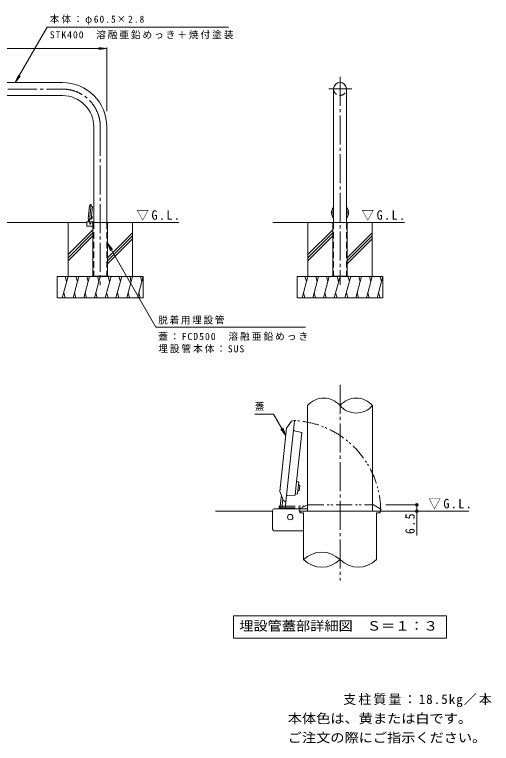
# Model space of a CAD drawing. Units: millimetres, scale not verified, with parts at other scales. Extents: x -2534 to 2727, y -2084 to 1695.
# Drawn here: x 508 to 2727, y -1696 to 1695 of the extents above; entities that cross this region are included whole.
import ezdxf
from ezdxf.enums import TextEntityAlignment as Align

# ---------------------------------------------------------------- set-up
doc = ezdxf.new("R2010")
doc.units = ezdxf.units.MM
doc.header["$LTSCALE"] = 15
doc.header["$PDMODE"] = 32
doc.header["$PDSIZE"] = 12
for name, pattern in [('CHAIN2', [12, 9, -1, 1, -1]), ('DASHED2', [3, 2, -1]), ('DOUBLE_CHAIN1', [8.8, 5, -1, 0.6, -0.6, 0.6, -1])]:
    doc.linetypes.add(name, pattern=pattern)
for name, color, linetype, lineweight in [('A-0_通り芯', 4, 'Continuous', 9), ('A-1_躯体', 7, 'Continuous', 9), ('A-2_仕上', 3, 'Continuous', 9), ('A-3_寸法', 3, 'DASHED2', 9), ('A-4_文字', 7, 'Continuous', 9), ('A-5_建具', 7, 'Continuous', 9), ('A-6_間仕切', 2, 'Continuous', 9), ('A-9_記号', 7, 'Continuous', 9), ('A-B_衛生陶器', 2, 'Continuous', 9), ('A-E_見え係り', 6, 'Continuous', 5), ('D-0_通り芯', 4, 'Continuous', 9), ('D-1_躯体', 3, 'Continuous', 9), ('D-4_文字', 7, 'Continuous', 9), ('D-5_建具', 7, 'Continuous', 9), ('D-6_間仕切', 2, 'Continuous', 9), ('D-9_記号', 7, 'Continuous', 9), ('D-B_衛生陶器', 2, 'Continuous', 9), ('D-E_見え係り', 4, 'Continuous', 9)]:
    doc.layers.add(name, color=color, linetype=linetype, lineweight=lineweight)
doc.layers.add('F-5_F-5ﾚｲﾔ', color=2, linetype='Continuous')
doc.styles.add('ＭＳ ゴシック', font='')
doc.styles.get('ＭＳ ゴシック').set_extended_font_data('MS Gothic')

msp = doc.modelspace()

# ---------------------------------------------------------------- linework, layer by layer
at = {"layer": 'A-0_通り芯', "color": 7, "linetype": 'CHAIN2'}
for p, q in [((2022.47, 1405.57), (2022.47, 437.4)), ((-63.19, 1348.16), (731.56, 1348.16)), ((1970.59, 1349.05), (2077.61, 1349.05)), ((906.56, 1173.16), (906.56, 436.51))]:
    msp.add_line(p, q, dxfattribs=at)
at = {"layer": 'A-0_通り芯'}
for p, q in [((850.65, 746.72), (856.86, 805.83)), ((861.47, 812.17), (856.86, 805.83)), ((864.01, 803.3), (871.01, 801.67)), ((850.65, 746.72), (851.83, 743.64)), ((857.69, 743.15), (864.87, 743.29)), ((869.06, 728.42), (869.06, 726.92)), ((869.06, 728.42), (869.06, 726.92)), ((869.06, 728.42), (944.06, 728.42)), ((872.56, 726.92), (869.06, 726.92)), ((872.56, 726.92), (872.56, 478.42)), ((940.56, 726.92), (940.56, 478.42)), ((944.06, 726.92), (940.56, 726.92)), ((944.06, 728.42), (944.06, 726.92)), ((1984.97, 728.42), (1984.97, 726.92)), ((1984.97, 728.42), (1984.97, 726.92)), ((1984.97, 728.42), (2059.97, 728.42)), ((1984.97, 726.92), (1988.47, 726.92)), ((1988.47, 726.92), (1988.47, 478.42)), ((2056.47, 726.92), (2056.47, 478.42)), ((2059.97, 726.92), (2056.47, 726.92)), ((2059.97, 728.42), (2059.97, 726.92))]:
    msp.add_line(p, q, dxfattribs=at)
at = {"layer": 'A-0_通り芯', "linetype": 'DASHED2'}
for p, q in [((874.06, 726.92), (874.06, 478.42)), ((939.06, 726.92), (939.06, 478.42)), ((1989.97, 726.92), (1989.97, 478.42)), ((2054.97, 726.92), (2054.97, 478.42))]:
    msp.add_line(p, q, dxfattribs=at)
at = {"layer": 'A-0_通り芯'}
for points in [[(856.19, 737.21), (864.14, 812.9), (861.47, 812.17)], [(871.01, 801.67), (866.21, 756.08), (866.21, 756.02)]]:
    msp.add_lwpolyline(points, dxfattribs=at)
at = {"layer": 'A-0_通り芯', "color": 7, "linetype": 'CHAIN2'}
msp.add_arc((731.56, 1173.16), 175, 0, 90.00024, dxfattribs=at)
at = {"layer": 'A-0_通り芯'}
for centre, radius, start, end in [((864.24, 804.27), 1, 174, 256.87498), ((863.91, 812.63), 0.2, 354, 105.20602), ((855.99, 737.23), 0.2, 242.79398, 354), ((857.71, 742.15), 1, 91.12502, 174)]:
    msp.add_arc(centre, radius, start, end, dxfattribs=at)
at = {"layer": 'A-0_通り芯', "linetype": 'DASHED2'}
for centre, start, end in [((872.56, 726.92), 0, 90), ((940.56, 726.92), 90, 180), ((1988.47, 726.92), 0, 90), ((2056.47, 726.92), 90, 180)]:
    msp.add_arc(centre, 1.5, start, end, dxfattribs=at)
at = {"layer": 'A-0_通り芯'}
for major_axis, start_param, end_param in [((-4.16, 39.58), 0.7667625, 2.1642506), ((-4.06, 38.59), 0.7980163, 2.132987), ((-3.35, 31.83), 1.154745, 1.7762584), ((-4.16, 39.58), 3.9038804, 5.3103083), ((-4.06, 38.59), 3.9348512, 5.2793375), ((-3.35, 31.83), 4.2848321, 4.9293566)]:
    msp.add_ellipse((2022.53, 773.39), major_axis=major_axis, ratio=0.9945, start_param=start_param, end_param=end_param, dxfattribs=at)
at = {"layer": 'A-1_躯体', "color": 3}
for p, q in [((1992.22, 833.39), (1992.22, 728.42)), ((2052.72, 817.9), (2052.72, 728.42)), ((843.81, 711.72), (843.81, 729.22)), ((845.31, 730.72), (876.31, 730.72)), ((845.31, 710.22), (872.56, 710.22))]:
    msp.add_line(p, q, dxfattribs=at)
at = {"layer": 'A-1_躯体', "color": 4}
for p, q in [((866.21, 756.02), (864.87, 743.29)), ((851.83, 743.64), (853.75, 738.66)), ((853.75, 738.66), (855.9, 737.05))]:
    msp.add_line(p, q, dxfattribs=at)
at = {"layer": 'A-1_躯体'}
for p, q in [((946.56, 478.42), (866.56, 478.42)), ((866.56, 478.42), (866.56, 476.92)), ((894.06, 478.42), (894.06, 476.92)), ((919.06, 478.42), (919.06, 476.92)), ((946.56, 478.42), (946.56, 476.92)), ((1982.47, 478.42), (1982.47, 476.92)), ((2062.47, 478.42), (1982.47, 478.42)), ((2009.97, 478.42), (2009.97, 476.92)), ((2034.97, 478.42), (2034.97, 476.92)), ((2062.47, 478.42), (2062.47, 476.92))]:
    msp.add_line(p, q, dxfattribs=at)
at = {"layer": 'A-1_躯体', "color": 3}
for centre, start, end in [((845.31, 729.22), 90, 180), ((845.31, 711.72), 180, 270)]:
    msp.add_arc(centre, 1.5, start, end, dxfattribs=at)
at = {"layer": 'A-2_仕上'}
for p, q in [((-63.19, 1378.41), (731.56, 1378.42)), ((1992.22, 1349.05), (1992.22, 799.03)), ((2052.72, 1349.05), (2052.72, 799.1)), ((-63.19, 1317.91), (731.56, 1317.91)), ((876.31, 1173.16), (876.31, 728.42)), ((936.81, 1173.16), (936.81, 728.42))]:
    msp.add_line(p, q, dxfattribs=at)
for centre, radius, end in [((731.56, 1173.16), 205.25, 90.00023), ((2022.47, 1349.05), 30.25, 180), ((731.56, 1173.16), 144.75, 90.0002)]:
    msp.add_arc(centre, radius, 0, end, dxfattribs=at)
at = {"layer": 'A-2_仕上', "linetype": 'DASHED2'}
msp.add_arc((2022.47, 1349.05), 30.25, 180.00047, 0.00047, dxfattribs=at)
at = {"layer": 'A-3_寸法'}
for p, q in [((876.31, 728.42), (876.31, 478.42)), ((936.81, 728.42), (936.81, 478.42)), ((1992.22, 728.42), (1992.22, 478.42)), ((2052.72, 728.42), (2052.72, 478.42))]:
    msp.add_line(p, q, dxfattribs=at)
at = {"layer": 'A-4_文字'}
for p, q in [((-2063.19, 1536.82), (936.81, 1536.82)), ((936.81, 1536.82), (899.64, 1541.72)), ((936.81, 1536.82), (899.64, 1531.93)), ((936.81, 1541.32), (936.81, 1245.91)), ((510.95, 1378.41), (525.3, 1413.06)), ((510.95, 1378.41), (533.78, 1408.17)), ((940.56, 631.27), (963.3, 601.45)), ((940.56, 631.27), (954.81, 596.58))]:
    msp.add_line(p, q, dxfattribs=at)
at = {"layer": 'A-5_建具'}
for p, q in [((510.95, 1378.41), (660, 1636.58)), ((660, 1636.58), (1504.16, 1636.58)), ((940.56, 631.27), (1164.61, 240.43)), ((1861.71, 240.43), (1164.61, 240.43))]:
    msp.add_line(p, q, dxfattribs=at)
at = {"layer": 'A-6_間仕切'}
for p, q in [((867.68, 747.07), (867.28, 747.11)), ((868.56, 747.78), (867.37, 747.91)), ((867.68, 747.07), (868.56, 747.78)), ((869.02, 752.16), (867.83, 752.28)), ((868.31, 753.03), (867.91, 753.08)), ((868.31, 753.03), (869.02, 752.16)), ((868.56, 747.78), (869.02, 752.16)), ((850.68, 730.72), (851.99, 743.23))]:
    msp.add_line(p, q, dxfattribs=at)
at = {"layer": 'A-9_記号'}
for p, q in [((852.29, 730.72), (853.26, 739.94)), ((855.5, 730.72), (856.19, 737.21))]:
    msp.add_line(p, q, dxfattribs=at)
at = {"layer": 'A-B_衛生陶器'}
for p, q in [((867.77, 755.86), (866.21, 756.02)), ((868.12, 755.07), (867.07, 745.12)), ((868.12, 755.07), (867.77, 755.86)), ((866.56, 744.42), (865.01, 744.58)), ((867.07, 745.12), (866.56, 744.42))]:
    msp.add_line(p, q, dxfattribs=at)
at = {"layer": 'A-E_見え係り'}
for p, q in [((-1970.19, 728.42), (843.81, 728.42)), ((756.56, 476.92), (756.56, 728.42)), ((1272.3, 728.42), (936.81, 728.42)), ((1056.56, 476.92), (1056.56, 728.42)), ((1709.82, 728.42), (1984.97, 728.42)), ((1872.47, 476.92), (1872.47, 728.42)), ((2059.97, 728.42), (2322.17, 728.42)), ((2172.47, 476.92), (2172.47, 728.42)), ((872.56, 694.22), (756.56, 578.22)), ((872.56, 680.08), (756.56, 564.08)), ((1056.56, 679.34), (940.56, 563.34)), ((1988.47, 694.22), (1872.47, 578.22)), ((1988.47, 680.08), (1872.47, 564.08)), ((2172.47, 679.34), (2056.47, 563.34)), ((872.56, 665.94), (756.56, 549.94)), ((1056.56, 665.2), (940.56, 549.2)), ((1056.56, 651.06), (940.56, 535.06)), ((1988.47, 665.94), (1872.47, 549.94)), ((2172.47, 665.2), (2056.47, 549.2)), ((2172.47, 651.06), (2056.47, 535.06)), ((706.56, 476.92), (1106.56, 476.92)), ((706.56, 376.92), (706.56, 476.92)), ((756.56, 476.92), (729.77, 376.92)), ((743.52, 476.92), (750.04, 452.57)), ((806.56, 476.92), (779.77, 376.92)), ((793.52, 476.92), (800.04, 452.57)), ((856.56, 476.92), (829.77, 376.92)), ((843.52, 476.92), (850.04, 452.57)), ((906.56, 476.92), (879.77, 376.92)), ((893.52, 476.92), (900.04, 452.57)), ((956.56, 476.92), (929.77, 376.92)), ((943.52, 476.92), (950.04, 452.57)), ((1006.56, 476.92), (979.77, 376.92)), ((993.52, 476.92), (1000.04, 452.57)), ((1056.56, 476.92), (1029.77, 376.92)), ((1043.52, 476.92), (1050.04, 452.57)), ((1106.56, 476.92), (1079.77, 376.92)), ((1093.52, 476.92), (1100.04, 452.57)), ((1106.56, 376.92), (1106.56, 476.92)), ((1822.47, 476.92), (2222.47, 476.92)), ((1822.47, 376.92), (1822.47, 476.92)), ((1872.47, 476.92), (1845.68, 376.92)), ((1859.43, 476.92), (1865.95, 452.57)), ((1922.47, 476.92), (1895.68, 376.92)), ((1909.43, 476.92), (1915.95, 452.57)), ((1972.47, 476.92), (1945.68, 376.92)), ((1959.43, 476.92), (1965.95, 452.57)), ((2022.47, 476.92), (1995.68, 376.92)), ((2009.43, 476.92), (2015.95, 452.57)), ((2072.47, 476.92), (2045.68, 376.92)), ((2059.43, 476.92), (2065.95, 452.57)), ((2122.47, 476.92), (2095.68, 376.92)), ((2109.43, 476.92), (2115.95, 452.57)), ((2172.47, 476.92), (2145.68, 376.92)), ((2159.43, 476.92), (2165.95, 452.57)), ((2222.47, 476.92), (2195.68, 376.92)), ((2209.43, 476.92), (2215.95, 452.57)), ((2222.47, 376.92), (2222.47, 476.92)), ((706.56, 376.92), (1106.56, 376.92)), ((742.82, 376.92), (736.29, 401.27)), ((792.82, 376.92), (786.29, 401.27)), ((842.82, 376.92), (836.29, 401.27)), ((892.82, 376.92), (886.29, 401.27)), ((942.82, 376.92), (936.29, 401.27)), ((992.82, 376.92), (986.29, 401.27)), ((1042.82, 376.92), (1036.29, 401.27)), ((1092.82, 376.92), (1086.29, 401.27)), ((1822.47, 376.92), (2222.47, 376.92)), ((1858.73, 376.92), (1852.2, 401.27)), ((1908.73, 376.92), (1902.2, 401.27)), ((1958.73, 376.92), (1952.2, 401.27)), ((2008.73, 376.92), (2002.2, 401.27)), ((2058.73, 376.92), (2052.2, 401.27)), ((2108.73, 376.92), (2102.2, 401.27)), ((2158.73, 376.92), (2152.2, 401.27)), ((2208.73, 376.92), (2202.2, 401.27))]:
    msp.add_line(p, q, dxfattribs=at)
at = {"layer": 'A-E_見え係り', "color": 4, "lineweight": 9}
msp.add_circle((860.21, 722.92), 2.5, dxfattribs=at)
at = {"layer": 'D-0_通り芯', "color": 7, "linetype": 'CHAIN2'}
msp.add_line((2022.47, -26.96), (2022.47, -938.49), dxfattribs=at)
at = {"layer": 'D-0_通り芯'}
for p, q in [((1770.59, -571.46), (1810.21, -194.47)), ((1797.02, -196.64), (1773.97, -228.38)), ((1808.95, -193.4), (1797.02, -196.64)), ((1742.9, -523.9), (1773.97, -228.38)), ((1809.72, -241.01), (1844.68, -249.16)), ((1742.9, -523.9), (1748.83, -539.31)), ((1778.11, -541.76), (1814, -541.06)), ((1834.97, -615.43), (1834.97, -622.93)), ((1834.97, -615.43), (2208.85, -615.43)), ((1834.97, -622.93), (1852.47, -622.93)), ((1852.47, -622.93), (1852.47, -840.78)), ((2192.47, -622.93), (2209.98, -622.93)), ((2192.47, -622.93), (2192.47, -840.78)), ((2209.97, -615.43), (2209.97, -622.93)), ((2209.98, -615.43), (2209.98, -622.93))]:
    msp.add_line(p, q, dxfattribs=at)
at = {"layer": 'D-0_通り芯', "linetype": 'DOUBLE_CHAIN1'}
for p, q in [((1872.45, -585.43), (1862.64, -590.43)), ((1872.45, -585.43), (2178.83, -585.43)), ((1832.95, -615.43), (2212.01, -615.43))]:
    msp.add_line(p, q, dxfattribs=at)
at = {"layer": 'D-0_通り芯'}
msp.add_lwpolyline([(1844.68, -249.16), (1820.72, -477.13), (1820.69, -477.41)], dxfattribs=at)
at = {"layer": 'D-0_通り芯', "linetype": 'DOUBLE_CHAIN1'}
for points in [[(1862.64, -590.43), (1838.89, -602.54), (1832.01, -614.07)], [(2212.94, -614.07), (2208.47, -602.54), (2178.83, -585.43)]]:
    msp.add_lwpolyline(points, dxfattribs=at)
at = {"layer": 'D-0_通り芯'}
for centre, radius, start, end in [((1809.21, -194.37), 1, 354, 105.20602), ((1810.86, -236.14), 5, 174, 256.87498), ((1778.21, -546.76), 5, 91.12502, 174), ((1769.59, -571.35), 1, 242.79398, 354), ((1832.95, -614.43), 1, 158.79398, 270), ((1937.47, -926.5), 120.71, 45.23975, 134.76025), ((1937.47, -755.07), 120.71, 225.23975, 314.76025), ((2107.47, -755.07), 120.71, 225.23975, 314.76025)]:
    msp.add_arc(centre, radius, start, end, dxfattribs=at)
at = {"layer": 'D-0_通り芯', "linetype": 'DOUBLE_CHAIN1'}
for centre, radius, start, end in [((1789.99, -615.43), 422.03, 0, 87.23974), ((2212.01, -614.43), 1, 270, 21.20602)]:
    msp.add_arc(centre, radius, start, end, dxfattribs=at)
at = {"layer": 'D-1_躯体'}
for p, q in [((1871.22, -615.43), (1871.22, -124.05)), ((2173.72, -615.43), (2173.72, -124.05)), ((1716.22, -603.93), (1871.22, -603.93)), ((1708.72, -698.93), (1708.72, -611.43)), ((1716.22, -706.43), (1852.47, -706.43))]:
    msp.add_line(p, q, dxfattribs=at)
at = {"layer": 'D-1_躯体', "color": 4}
for p, q in [((1820.69, -477.41), (1814, -541.06)), ((1748.83, -539.31), (1758.39, -564.2)), ((1758.39, -564.2), (1769.13, -572.24))]:
    msp.add_line(p, q, dxfattribs=at)
at = {"layer": 'D-1_躯体'}
for centre, radius, start, end in [((1946.85, -188.25), 99.2, 40.32968, 139.67032), ((2098.1, -188.25), 99.2, 40.32968, 139.67032), ((2098.1, -59.84), 99.2, 220.32968, 319.67032), ((1716.22, -611.43), 7.5, 90, 180), ((1716.22, -698.93), 7.5, 180, 270)]:
    msp.add_arc(centre, radius, start, end, dxfattribs=at)
at = {"layer": 'D-4_文字'}
for p, q in [((2384.16, -585.43), (2235.58, -585.43)), ((2379.66, -585.43), (2379.66, -728.28)), ((2384.16, -615.43), (2268.76, -615.43))]:
    msp.add_line(p, q, dxfattribs=at)
for p in [(2379.66, -585.43), (2379.66, -615.43)]:
    msp.add_point(p, dxfattribs=at)
at = {"layer": 'D-5_建具'}
for p, q in [((1713.59, -164.61), (1625.39, -164.61)), ((1770.34, -262.89), (1713.59, -164.61)), ((1770.34, -262.89), (1747.51, -233.14)), ((1770.34, -262.89), (1755.99, -228.25)), ((1526.72, -1101.55), (2518.22, -1101.55)), ((1526.72, -1101.55), (1526.72, -1206.55)), ((2518.22, -1101.55), (2518.22, -1206.55)), ((1526.72, -1206.55), (2518.22, -1206.55))]:
    msp.add_line(p, q, dxfattribs=at)
at = {"layer": 'D-6_間仕切'}
for p, q in [((1834.75, -496.73), (1828.78, -496.1)), ((1831.19, -492.33), (1829.2, -492.13)), ((1831.19, -492.33), (1834.75, -496.73)), ((1832.45, -518.61), (1834.75, -496.73)), ((1743.04, -603.93), (1749.62, -541.37)), ((1828.05, -522.17), (1826.06, -521.96)), ((1832.45, -518.61), (1826.48, -517.98)), ((1828.05, -522.17), (1832.45, -518.61))]:
    msp.add_line(p, q, dxfattribs=at)
at = {"layer": 'D-6_間仕切', "linetype": 'DOUBLE_CHAIN1'}
for q in [(1860.68, -591.43), (1739.43, -603.93)]:
    msp.add_line((1739.43, -591.43), q, dxfattribs=at)
at = {"layer": 'D-6_間仕切', "color": 6, "lineweight": 5}
for p, q in [((1708.72, -615.43), (1442.59, -615.43)), ((2208.85, -615.43), (2622.5, -615.43))]:
    msp.add_line(p, q, dxfattribs=at)
at = {"layer": 'D-9_記号'}
for p, q in [((1751.08, -603.93), (1755.93, -557.81)), ((1767.17, -603.93), (1770.59, -571.46))]:
    msp.add_line(p, q, dxfattribs=at)
at = {"layer": 'D-9_記号', "linetype": 'DOUBLE_CHAIN1'}
msp.add_line((1739.43, -599.43), (1844.99, -599.43), dxfattribs=at)
at = {"layer": 'D-B_衛生陶器'}
for p, q in [((1828.48, -478.22), (1820.69, -477.41)), ((1830.24, -482.18), (1825.02, -531.91)), ((1830.24, -482.18), (1828.48, -478.22)), ((1822.47, -535.41), (1814.68, -534.59)), ((1825.02, -531.91), (1822.47, -535.41))]:
    msp.add_line(p, q, dxfattribs=at)
at = {"layer": 'D-E_見え係り'}
msp.add_circle((1790.72, -642.93), 12.5, dxfattribs=at)

# ---------------------------------------------------------------- texts
at = {"layer": 'A-5_建具', "char_height": 32.99, "attachment_point": 7, "style": 'ＭＳ ゴシック'}
for s, insert in [('\\T1.25;\\W0.95;本体：φ60.5×2.8', (671.66, 1648.29)), ('\\T1.2;STK400\u3000溶融亜鉛めっき＋焼付塗装', (671.66, 1580.47)), ('\\T1.17;脱着用埋設管', (1176.39, 253.1)), ('\\T1.21;蓋：FCD500\u3000溶融亜鉛めっき', (1176.39, 177.3)), ('\\T1.2;埋設管本体：SUS', (1176.39, 119.88))]:
    msp.add_mtext(s, dxfattribs=dict(at, insert=insert))
at = {"layer": 'A-5_建具', "color": 2, "char_height": 43.99, "attachment_point": 7, "style": 'ＭＳ ゴシック'}
for insert in [(1075.34, 736.49), (2123.42, 736.49)]:
    msp.add_mtext('\\T1.22;\\W0.95;▽G.L.', dxfattribs=dict(at, insert=insert))
at = {"layer": 'D-4_文字', "color": 2, "insert": (2433.97, -605.93), "char_height": 43.99, "attachment_point": 7, "style": 'ＭＳ ゴシック'}
msp.add_mtext('\\T1.22;\\W0.95;▽G.L.', dxfattribs=at)
at = {"layer": 'D-4_文字', "color": 2, "insert": (2370.79, -721.39), "char_height": 43.99, "attachment_point": 7, "rotation": 90, "style": 'ＭＳ ゴシック'}
msp.add_mtext('\\T1.27;\\W0.9;6.5', dxfattribs=at)
at = {"layer": 'D-5_建具', "style": 'ＭＳ ゴシック'}
msp.add_text('蓋', height=32.99, dxfattribs=at).set_placement((1625.39, -154.61), align=Align.BOTTOM_LEFT)
at = {"layer": 'D-5_建具', "color": 2, "style": 'ＭＳ ゴシック', "width": 1.1}
msp.add_text('埋設管蓋部詳細図\u3000Ｓ＝１：３', height=43.99, dxfattribs=at).set_placement((1553.72, -1184.05), align=Align.BOTTOM_LEFT)
at = {"layer": 'F-5_F-5ﾚｲﾔ', "style": 'ＭＳ ゴシック', "width": 1.1}
for s, p in [('本体色は、黄または白です。', (1779.42, -1614.86)), ('ご注文の際にご指示ください。', (1779.42, -1704.06))]:
    msp.add_text(s, height=43.99, dxfattribs=at).set_placement(p, align=Align.BOTTOM_LEFT)
at = {"layer": 'F-5_F-5ﾚｲﾔ', "insert": (2037.73, -1526.62), "char_height": 43.99, "attachment_point": 7, "style": 'ＭＳ ゴシック'}
msp.add_mtext('\\T1.17;支柱質量：18.5kg／本', dxfattribs=at)

doc.saveas('drawing.dxf')
